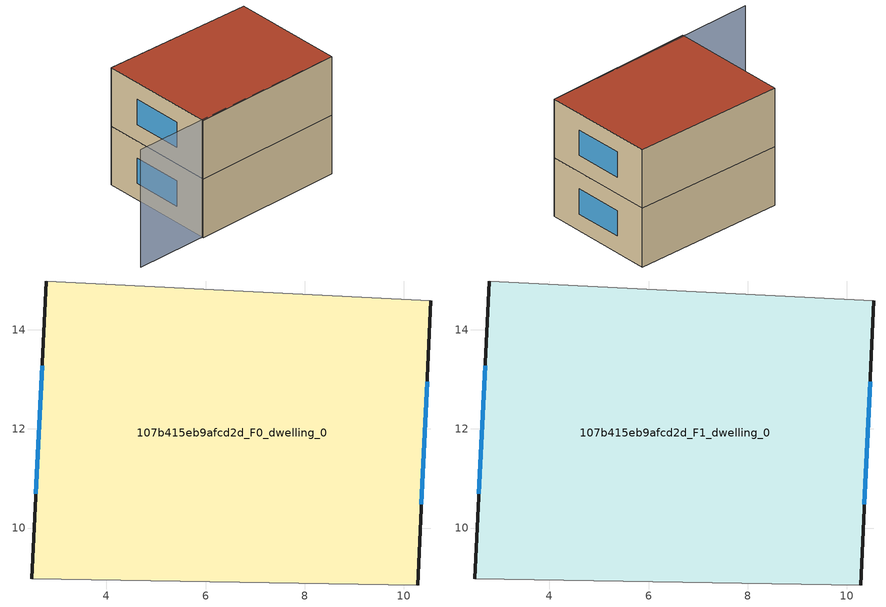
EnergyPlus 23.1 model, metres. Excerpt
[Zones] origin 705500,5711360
107b415eb9afcd2d_F0_dwelling_0
 floor ground (EU_floor_Construction): 10.55,14.58 10.28,8.85 2.49,8.98 2.79,14.98 z0
 wall outside (EU_wall_Construction): 10.28,8.85 10.55,14.58 / 2.79,14.98 2.49,8.98 z0:3
 wall adiabatic (EU_wall_Construction): 10.55,14.58 2.79,14.98 / 2.49,8.98 10.28,8.85 z0:3
 window (EU_Window_Construction): 10.35,10.48 10.47,12.95 / 2.7,13.27 2.58,10.69 z0.85:2.15
107b415eb9afcd2d_F1_dwelling_0
 floor to 107b415eb9afcd2d_F0_dwelling_0 (EU_floor_Construction): 10.55,14.58 10.28,8.85 2.49,8.98 2.79,14.98 z3
 wall outside (EU_wall_Construction): 10.28,8.85 10.55,14.58 / 2.79,14.98 2.49,8.98 z3:6
 wall adiabatic (EU_wall_Construction): 10.55,14.58 2.79,14.98 / 2.49,8.98 10.28,8.85 z3:6
 window (EU_Window_Construction): 10.35,10.48 10.47,12.95 / 2.7,13.27 2.58,10.69 z3.85:5.15
 roof outside (EU_roof_Construction): 10.28,8.85 10.55,14.58 2.79,14.98 2.49,8.98 z6
shading: -1.16,9.17 10.28,8.85 / 10.55,14.58 2.79,14.98 z0:6
[Building]
EU S2 Campaign: North Axis=0; Terrain=City; Solar Distribution=FullExterior
[Site:Location]
London: Latitude=51.5; Longitude=-0.5; Time Zone=0; Elevation=25
[SizingPeriod:WeatherFileDays]
AnnualSizingPeriod: Begin Month=1; Begin Day of Month=1; End Month=12; End Day of Month=31; Day of Week for Start Day=Monday; Use Weather File Daylight Saving Period=No; Use Weather File Rain and Snow Indicators=No
[MATERIAL]
EU_InternalMass_Material: Roughness=MediumRough; Thickness=0.1; Conductivity=1; Density=1800; Specific Heat=900; Thermal Absorptance=0.9; Solar Absorptance=0.7; Visible Absorptance=0.7
[MATERIAL:NOMASS] Roughness=MediumRough; Thermal Absorptance=0.9; Solar Absorptance=0.7; Visible Absorptance=0.7
Name | Thermal Resistance
EU_wall_NoMass | 0.71061
EU_roof_NoMass | 2.41608
EU_floor_NoMass | 1.75078
[WINDOWMATERIAL:SIMPLEGLAZINGSYSTEM]
EU_Window_SimpleGlazing: UFactor=2.64892; Solar Heat Gain Coefficient=0.76; Visible Transmittance=0.76
[CONSTRUCTION]
EU_wall_Construction: EU_wall_NoMass
EU_roof_Construction: EU_roof_NoMass
EU_floor_Construction: EU_floor_NoMass
EU_Window_Construction: EU_Window_SimpleGlazing
EU_InternalMass_Construction: EU_InternalMass_Material
[ZONE] Type=1; Multiplier=1; Ceiling Height=autocalculate; Floor Area=autocalculate; Part of Total Floor Area=Yes
Name | Volume
107b415eb9afcd2d_F0_dwelling_0 | 137.064
107b415eb9afcd2d_F1_dwelling_0 | 137.063
[INTERNALMASS] Construction=EU_InternalMass_Construction; Surface Area=45.6879
Name | Zone or ZoneList
107b415eb9afcd2d_F0_dwelling_0_EU_InternalMass | 107b415eb9afcd2d_F0_dwelling_0
107b415eb9afcd2d_F1_dwelling_0_EU_InternalMass | 107b415eb9afcd2d_F1_dwelling_0
[OTHEREQUIPMENT] Fuel Type=Electricity; Design Level Calculation Method=Watts/Area; Power per Zone Floor Area=1; Fraction Latent=0; Fraction Radiant=0; Fraction Lost=0; Carbon Dioxide Generation Rate=0; EndUse Subcategory=EU_Step8_InternalGains
Name | Zone or ZoneList or Space or SpaceList | Schedule
EU_Step8_InternalGain_107b415eb9afcd2d_F0_dwelling_0_f000 | 107b415eb9afcd2d_F0_dwelling_0 | EU_Step8_GainSchedule_107b415eb9afcd2d_F0_dwelling_0_f000
EU_Step8_InternalGain_107b415eb9afcd2d_F1_dwelling_0_f000 | 107b415eb9afcd2d_F1_dwelling_0 | EU_Step8_GainSchedule_107b415eb9afcd2d_F1_dwelling_0_f000
[ZONEVENTILATION:DESIGNFLOWRATE] Schedule=EU_AlwaysOn; Design Flow Rate Calculation Method=AirChanges/Hour; Air Changes per Hour=0.496673; Ventilation Type=Natural; Fan Pressure Rise=0; Fan Total Efficiency=1; Constant Term Coefficient=1; Temperature Term Coefficient=0; Velocity Term Coefficient=0; Velocity Squared Term Coefficient=0; Minimum Indoor Temperature=-100; Maximum Indoor Temperature=100; Delta Temperature=-100; Minimum Outdoor Temperature=-100; Maximum Outdoor Temperature=100; Maximum Wind Speed=40
Name | Zone or ZoneList or Space or SpaceList
EU_ConstantAir_107b415eb9afcd2d_F0_dwelling_0 | 107b415eb9afcd2d_F0_dwelling_0
EU_ConstantAir_107b415eb9afcd2d_F1_dwelling_0 | 107b415eb9afcd2d_F1_dwelling_0
[HVACTEMPLATE:THERMOSTAT] Constant Heating Setpoint=20; Constant Cooling Setpoint=50
EU_HeatOnly_107b415eb9afcd2d_F0_dwelling_0; EU_HeatOnly_107b415eb9afcd2d_F1_dwelling_0
[HVACTEMPLATE:ZONE:IDEALLOADSAIRSYSTEM] System Availability Schedule=EU_AlwaysOn; Maximum Heating Supply Air Temperature=50; Minimum Cooling Supply Air Temperature=13; Maximum Heating Supply Air Humidity Ratio=0.0156; Minimum Cooling Supply Air Humidity Ratio=0.0077; Heating Limit=NoLimit; Cooling Limit=NoLimit; Heating Availability Schedule=EU_AlwaysOn; Cooling Availability Schedule=EU_CoolingOff; Dehumidification Control Type=ConstantSensibleHeatRatio; Cooling Sensible Heat Ratio=0.7; Dehumidification Setpoint=60; Humidification Control Type=None; Humidification Setpoint=30; Outdoor Air Method=None; Outdoor Air Flow Rate per Person=0.00944; Outdoor Air Flow Rate per Zone Floor Area=0; Outdoor Air Flow Rate per Zone=0; Demand Controlled Ventilation Type=None; Outdoor Air Economizer Type=NoEconomizer; Heat Recovery Type=None; Sensible Heat Recovery Effectiveness=0.7; Latent Heat Recovery Effectiveness=0.65
Name | Template Thermostat
107b415eb9afcd2d_F0_dwelling_0 | EU_HeatOnly_107b415eb9afcd2d_F0_dwelling_0
107b415eb9afcd2d_F1_dwelling_0 | EU_HeatOnly_107b415eb9afcd2d_F1_dwelling_0
[SIZING:ZONE] Zone Cooling Design Supply Air Temperature Input Method=SupplyAirTemperature; Zone Cooling Design Supply Air Temperature=13; Zone Heating Design Supply Air Temperature Input Method=SupplyAirTemperature; Zone Heating Design Supply Air Temperature=50; Zone Cooling Design Supply Air Humidity Ratio=0.008; Zone Heating Design Supply Air Humidity Ratio=0.008; Cooling Design Air Flow Method=DesignDay; Cooling Design Air Flow Rate=0; Cooling Minimum Air Flow per Zone Floor Area=0.000762; Cooling Minimum Air Flow=0; Cooling Minimum Air Flow Fraction=0.2; Heating Design Air Flow Method=DesignDay; Heating Design Air Flow Rate=0; Heating Maximum Air Flow per Zone Floor Area=0.002032; Heating Maximum Air Flow=0.141576; Heating Maximum Air Flow Fraction=0.3; Account for Dedicated Outdoor Air System=No; Dedicated Outdoor Air System Control Strategy=NeutralSupplyAir; Dedicated Outdoor Air Low Setpoint Temperature for Design=autosize; Dedicated Outdoor Air High Setpoint Temperature for Design=autosize; Zone Load Sizing Method=Sensible Load Only No Latent Load; Zone Latent Cooling Design Supply Air Humidity Ratio Input Method=HumidityRatioDifference; Zone Cooling Design Supply Air Humidity Ratio Difference=0.005; Zone Latent Heating Design Supply Air Humidity Ratio Input Method=HumidityRatioDifference; Zone Humidification Design Supply Air Humidity Ratio Difference=0.005
107b415eb9afcd2d_F0_dwelling_0; 107b415eb9afcd2d_F1_dwelling_0
[SCHEDULE:CONSTANT]
Name | Hourly Value
EU_AlwaysOn | 1
EU_CoolingOff | 0
[SCHEDULE:FILE] Column Number=1; Rows to Skip at Top=0; Number of Hours of Data=8760; Column Separator=Comma; Interpolate to Timestep=No; Minutes per Item=60; Adjust Schedule for Daylight Savings=Yes
Name | File
EU_Step8_GainSchedule_107b415eb9afcd2d_F0_dwelling_0_f000 | ../../schedules/107b415eb9afcd2d/107b415eb9afcd2d_F0_dwelling_0_f000_gain.csv
EU_Step8_GainSchedule_107b415eb9afcd2d_F1_dwelling_0_f000 | ../../schedules/107b415eb9afcd2d/107b415eb9afcd2d_F1_dwelling_0_f000_gain.csv
